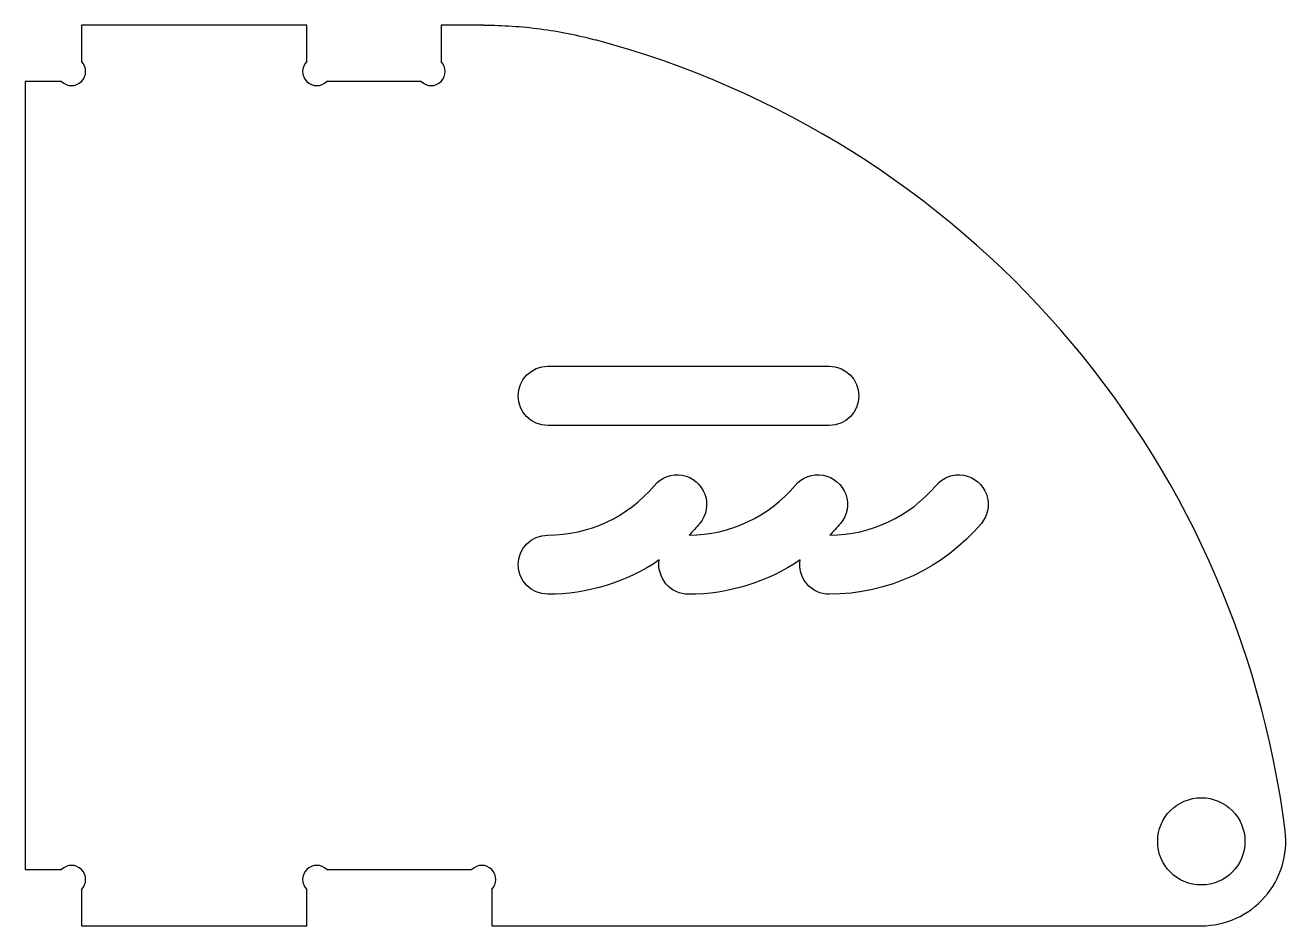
# Model space of a CAD drawing. Header units: millimetres. Extents: x 75.3 to 120.1, y -2 to 30.
import ezdxf

# ---------------------------------------------------------------- set-up
doc = ezdxf.new("R2010")
doc.units = ezdxf.units.MM
doc.layers.get('0').update_dxf_attribs({"linetype": 'CONTINUOUS'})

msp = doc.modelspace()

# ---------------------------------------------------------------- linework, layer by layer
for p, q in [((85.328, 30), (77.328, 30)), ((77.328, 30), (77.328, 28.707)), ((85.328, 28.707), (85.328, 30)), ((91.621, 30), (90.1, 30)), ((90.1, 30), (90.1, 28.707)), ((76.621, 28), (75.328, 28)), ((75.328, 28), (75.328, 0)), ((89.393, 28), (86.035, 28)), ((75.328, 0), (76.621, 0)), ((86.035, 0), (91.193, 0)), ((77.328, -0.707), (77.328, -2)), ((85.328, -2), (85.328, -0.707)), ((91.9, -0.707), (91.9, -2)), ((77.328, -2), (85.328, -2)), ((91.9, -2), (117.1, -2))]:
    msp.add_line(p, q)
for points in [[(93.886, 15.78, -1), (93.886, 17.88), (103.886, 17.88, -1), (103.886, 15.78)], [(107.678, 13.648, -1), (109.287, 12.299, -0.221695), (103.886, 9.78, -0.462646), (102.85, 11, -0.150393), (98.886, 9.78, -0.462646), (97.85, 11, -0.150393), (93.886, 9.78, -1), (93.886, 11.88, 0.221695), (97.678, 13.648, -1), (99.287, 12.299, -0.020063), (98.906, 11.88, 0.220635), (102.678, 13.648, -1), (104.287, 12.299, -0.020063), (103.906, 11.88, 0.220635)]]:
    msp.add_lwpolyline(points, format="xyb", close=True)
msp.add_circle((117.1, 1), 1.55)
for centre, radius, start, end in [((86.926, -2.793), 33.412, 7.1643, 74.9759), ((76.975, 28.354), 0.5, -135, 45), ((85.682, 28.354), 0.5, 135, 315), ((89.746, 28.354), 0.5, -135, 45), ((117.1, 1), 3, -90, 7.1643), ((76.975, -0.354), 0.5, -45, 135), ((85.682, -0.354), 0.5, 45, 225), ((91.546, -0.354), 0.5, -45, 135)]:
    msp.add_arc(centre, radius, start, end)
msp.add_open_spline([(91.621, 30), (92.29, 30), (92.958, 29.956), (94.284, 29.781), (94.941, 29.65), (95.587, 29.477)], degree=3, knots=[0, 0, 0, 0, 0.2006459, 0.2006459, 0.4012919, 0.4012919, 0.4012919, 0.4012919])

doc.saveas('drawing.dxf')
